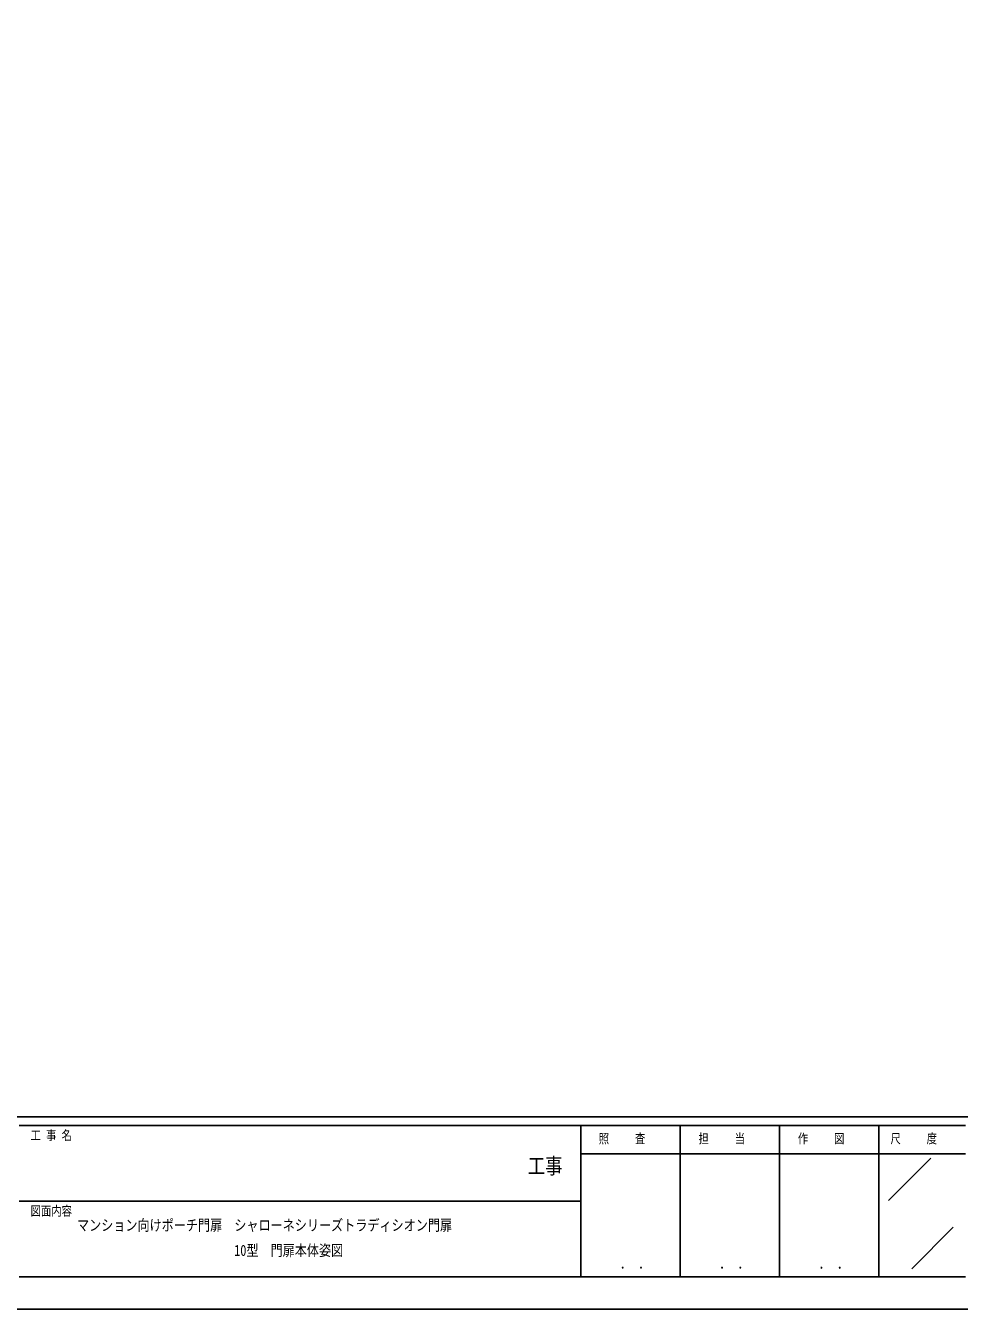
# Model space of a CAD drawing. Units: millimetres, scale not verified. Extents: x -4205 to 4205, y -2970 to 2970.
# Drawn here: x 10 to 2171, y -2970 to 0 of the extents above; entities that cross this region are included whole.
import ezdxf
from ezdxf.enums import TextEntityAlignment as Align

# ---------------------------------------------------------------- set-up
doc = ezdxf.new("R2010")
doc.units = ezdxf.units.MM
doc.header["$LTSCALE"] = 10
doc.layers.add('0-1_USER1', color=3, linetype='Continuous')
doc.layers.add('0-5_YKK_ZWAK', color=7, linetype='Continuous')
doc.styles.add('ＭＳ ゴシック', font='')
doc.styles.get('ＭＳ ゴシック').set_extended_font_data('MS Gothic')

msp = doc.modelspace()

# ---------------------------------------------------------------- linework, layer by layer
at = {"layer": '0-5_YKK_ZWAK'}
for p, q in [((3895.02, -2525), (-3904.98, -2525)), ((1295.02, -2545), (-4.98, -2545)), ((1525.02, -2545), (1525.02, -2895)), ((1755.02, -2545), (1755.02, -2895)), ((1985.02, -2545), (1985.02, -2895)), ((2185.02, -2545), (1985.02, -2545)), ((1985.02, -2610), (1295.02, -2610)), ((1985.02, -2610), (2185.02, -2610)), ((2007.1, -2718.29), (2105.04, -2620.36)), ((-4.98, -2720), (1295.02, -2720)), ((2060.67, -2875.99), (2156.89, -2779.77)), ((-4.98, -2895), (1295.02, -2895)), ((1295.02, -2895), (1985.02, -2895)), ((1985.02, -2895), (2185.02, -2895))]:
    msp.add_line(p, q, dxfattribs=at)
msp.add_lwpolyline([(-4205, -2970), (4205, -2970), (4205, 2970), (-4205, 2970)], close=True, dxfattribs=at)
msp.add_lwpolyline([(1985.02, -2545), (1295.02, -2545), (1295.02, -2895)], dxfattribs=at)

# ---------------------------------------------------------------- texts
at = {"layer": '0-1_USER1', "style": 'ＭＳ ゴシック', "width": 0.8}
for s, p in [('マンション向けポーチ門扉\u3000シャローネシリーズトラディシオン門扉', (128.89, -2795.83)), ('10型\u3000門扉本体姿図', (492.89, -2854.17))]:
    msp.add_text(s, height=25.66, dxfattribs=at).set_placement(p, align=Align.BOTTOM_LEFT)
at = {"layer": '0-5_YKK_ZWAK', "style": 'ＭＳ ゴシック', "width": 0.8}
for s, height, p in [('工 事 名', 21.99, (21.27, -2585)), ('照     査', 21.99, (1336.42, -2592.5)), ('担     当', 21.99, (1567.22, -2592.5)), ('作     図', 21.99, (1797.22, -2592.5)), ('尺     度', 21.99, (2011.42, -2592.5)), ('工事', 36.66, (1172.33, -2667.46)), ('図面内容', 21.99, (21.27, -2760)), ('． ．', 25.92, (1385, -2884.35)), ('． ．', 25.92, (1615, -2884.35)), ('． ．', 25.92, (1845, -2884.35))]:
    msp.add_text(s, height=height, dxfattribs=at).set_placement(p, align=Align.BOTTOM_LEFT)

doc.saveas('drawing.dxf')
